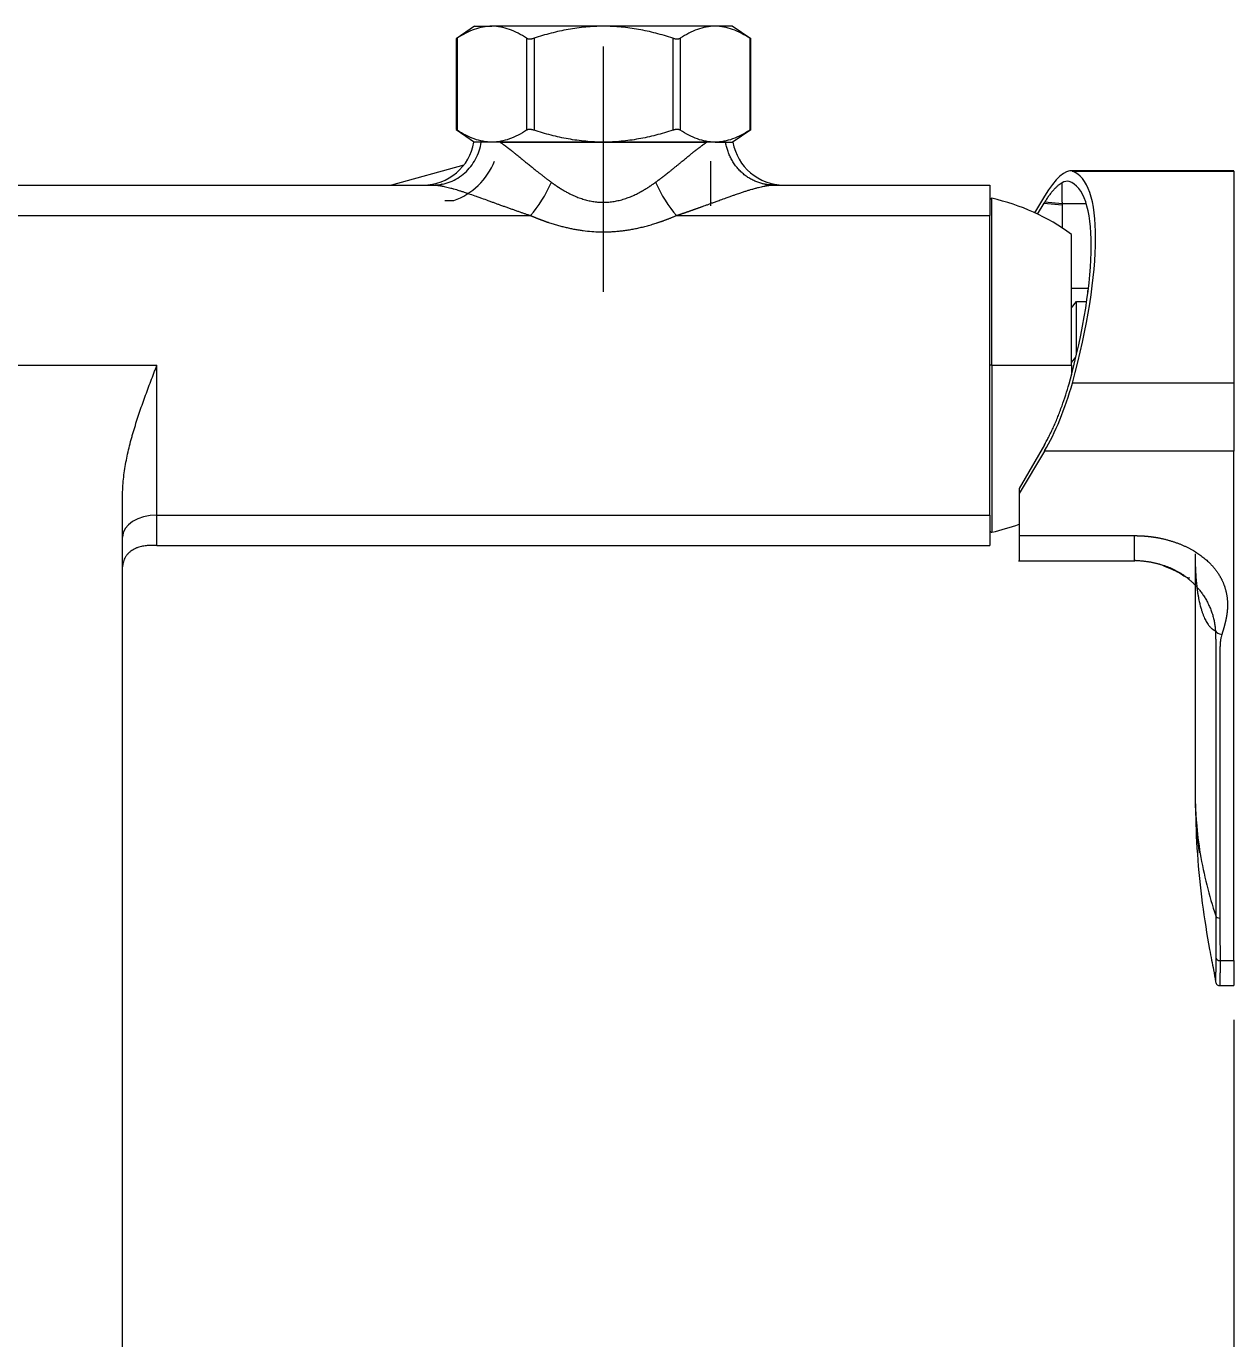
# Model space of a CAD drawing. Extents: x 1155 to 2284, y 0 to 827.
# Drawn here: x 1446.3 to 1586.9, y 563 to 715.9 of the extents above; entities that cross this region are included whole.
import ezdxf

# ---------------------------------------------------------------- set-up
doc = ezdxf.new("R2010")
doc.units = 0
doc.header["$LTSCALE"] = 3
doc.header["$MEASUREMENT"] = 0
doc.header["$PDMODE"] = 3
doc.header["$PDSIZE"] = -10
doc.linetypes.add('CENTER2', pattern=[28.575, 19.05, -3.175, 3.175, -3.175])
doc.layers.get('0').update_dxf_attribs({"linetype": 'CONTINUOUS'})
doc.layers.get('DEFPOINTS').update_dxf_attribs({"linetype": 'CONTINUOUS'})
doc.layers.add('1', color=7, linetype='CONTINUOUS')
doc.layers.add('Cneter', color=1, linetype='CENTER2', lineweight=13)
doc.styles.add('Daelim Dimension', font='NanumGothic.ttf')
doc.dimstyles.new('DEFAULT', dxfattribs={"dimscale": 2, "dimtxt": 2, "dimasz": 2, "dimexe": 0, "dimexo": 2, "dimgap": 1, "dimtad": 1, "dimdec": 1, "dimzin": 9, "dimdsep": 46, "dimtxsty": 'Daelim Dimension', "dimcen": 0.5, "dimclrd": 252, "dimclre": 252, "dimclrt": 3, "dimadec": 1, "dimazin": 0, "dimtfac": 1, "dimtdec": 1, "dimtix": 1, "dimtmove": 0, "dimatfit": 3, "dimfxl": 1, "dimtolj": 1, "dimtzin": 1, "dimlwd": 9, "dimlwe": 9, "dimarcsym": 0})

# ---------------------------------------------------------------- blocks, each defined once
blk = doc.blocks.new('*D7')
at = {"color": 5, "lineweight": 9, "ltscale": 0.5, "transparency": 16777216}
for p, q in [((1299.99, 652.42), (1299.99, 513.38)), ((1586.89, 600.14), (1586.89, 513.38)), ((1303.99, 513.38), (1582.89, 513.38))]:
    blk.add_line(p, q, dxfattribs=at)
at = {"color": 5, "ltscale": 0.5, "transparency": 16777216}
for points in [[(1303.99, 514.04), (1303.99, 512.71), (1299.99, 513.38)], [(1582.89, 514.04), (1582.89, 512.71), (1586.89, 513.38)]]:
    blk.add_solid(points, dxfattribs=at)
at = {"layer": 'DEFPOINTS', "color": 0, "ltscale": 0.5, "transparency": 16777216}
for p in [(1299.99, 656.42), (1586.89, 604.14), (1586.89, 513.38)]:
    blk.add_point(p, dxfattribs=at)
at = {"color": 7, "ltscale": 0.5, "transparency": 16777216, "insert": (1443.44, 520.82), "char_height": 10, "attachment_point": 5, "style": 'Daelim Dimension'}
blk.add_mtext('\\A1;287', dxfattribs=at)

msp = doc.modelspace()

# ---------------------------------------------------------------- linework, layer by layer
at = {"layer": '1', "color": 7, "linetype": 'Continuous', "lineweight": 18}
for p, q in [((1498.49, 715.92), (1496.32, 714.45)), ((1498.49, 715.92), (1500.5, 715.92)), ((1513.49, 715.92), (1500.5, 715.92)), ((1526.48, 715.92), (1513.49, 715.92)), ((1528.49, 715.92), (1526.48, 715.92)), ((1530.65, 714.45), (1528.49, 715.92)), ((1496.32, 714.45), (1496.32, 703.89)), ((1530.65, 703.89), (1530.65, 714.45)), ((1496.32, 703.89), (1498.49, 702.42)), ((1528.49, 702.42), (1530.65, 703.89)), ((1499.26, 702.42), (1498.4, 702.42)), ((1500.5, 702.42), (1499.26, 702.42)), ((1513.49, 702.42), (1500.5, 702.42)), ((1501.46, 702.42), (1525.52, 702.42)), ((1526.48, 702.42), (1513.49, 702.42)), ((1526.48, 702.42), (1527.72, 702.42)), ((1527.72, 702.42), (1528.57, 702.42)), ((1497.21, 699.72), (1488.8, 697.42)), ((1586.89, 699.06), (1567.85, 699.06)), ((1586.89, 699.03), (1586.89, 699.06)), ((1586.89, 699.03), (1586.89, 674.35)), ((1383.3, 697.42), (1493.68, 697.42)), ((1533.3, 697.42), (1558.49, 697.42)), ((1558.49, 697.42), (1558.49, 693.87)), ((1564.85, 696.13), (1563.69, 694.19)), ((1495.02, 695.62), (1496.07, 695.62)), ((1564.79, 695.3), (1564.01, 694.04)), ((1566.89, 695.28), (1566.89, 695.1)), ((1566.89, 695.1), (1566.89, 692.43)), ((1558.49, 658.97), (1558.49, 693.87)), ((1567.99, 676.42), (1567.99, 691.67)), ((1569.89, 684.84), (1569.89, 685.13)), ((1569.94, 685.13), (1569.89, 685.13)), ((1567.99, 683.11), (1568.59, 683.85)), ((1568.59, 683.85), (1569.76, 683.85)), ((1568.59, 677.73), (1568.59, 683.85)), ((1569.89, 684.76), (1569.89, 684.84)), ((1567.99, 676.75), (1568.51, 677.38)), ((1567.99, 676.42), (1567.99, 675.3)), ((1586.89, 674.35), (1586.89, 666.43)), ((1564.85, 667.17), (1561.89, 662.07)), ((1564.85, 666.43), (1561.89, 661.5)), ((1586.89, 607.07), (1586.89, 666.43)), ((1457.49, 554.65), (1457.49, 661.18)), ((1561.89, 662.07), (1561.89, 661.5)), ((1561.89, 661.5), (1561.89, 656.57)), ((1558.49, 658.97), (1558.49, 655.42)), ((1461.49, 655.42), (1558.49, 655.42)), ((1582.39, 654.43), (1582.39, 626.85)), ((1586.89, 607.07), (1586.89, 604.14)), ((1585.25, 604.14), (1586.89, 604.14))]:
    msp.add_line(p, q, dxfattribs=at)
at = {"layer": '1', "color": 7, "linetype": 'Continuous', "lineweight": 13}
for p, q in [((1496.46, 714.53), (1496.46, 703.81)), ((1504.54, 714.53), (1504.54, 703.81)), ((1505.41, 714.53), (1505.41, 703.81)), ((1521.57, 714.53), (1521.57, 703.81)), ((1522.44, 714.53), (1522.44, 703.81)), ((1530.52, 714.53), (1530.52, 703.81)), ((1568.09, 699.03), (1586.89, 699.03)), ((1558.73, 676.42), (1558.73, 695.87)), ((1564.79, 695.3), (1566.89, 695.1)), ((1564.9, 695.47), (1566.89, 695.28)), ((1566.89, 695.28), (1569.7, 695.28)), ((1371.99, 693.87), (1504.99, 693.87)), ((1521.99, 693.87), (1558.49, 693.87)), ((1567.99, 685.42), (1569.97, 685.42)), ((1569.89, 684.84), (1569.9, 684.84)), ((1415.49, 676.42), (1461.49, 676.42)), ((1461.49, 658.97), (1461.49, 676.42)), ((1558.73, 676.42), (1558.49, 676.42)), ((1558.73, 676.42), (1567.99, 676.42)), ((1558.73, 676.42), (1558.73, 656.97)), ((1586.89, 674.35), (1568.09, 674.35)), ((1586.89, 666.43), (1564.85, 666.43)), ((1461.49, 655.42), (1461.49, 658.97)), ((1461.49, 658.97), (1558.49, 658.97)), ((1585.3, 607.07), (1586.89, 607.07))]:
    msp.add_line(p, q, dxfattribs=at)
at = {"layer": '1', "color": 7, "linetype": 'Continuous', "lineweight": 18}
for centre, radius, start, end in [((1492.49, 703.42), 6, 270, 350.4059), ((1534.49, 703.42), 6, 189.5941, 270), ((1558.69, 695.67), 0.2, 77.3394, 180), ((1553.25, 671.48), 25, 53.884, 77.3394), ((1553.25, 681.37), 25, 282.6606, 290.2077), ((1558.69, 657.17), 0.2, 180, 282.6606)]:
    msp.add_arc(centre, radius, start, end, dxfattribs=at)
for centre, major_axis, ratio, start_param, end_param in [((1493.68, 703.42), (0, -8.2), 0.943194, 0.31363, 1.1699), ((1564.85, 689.06), (3.26, 9.96), 0.273325, 0.004969, 0.874531), ((1559.32, 672.07), (8.81, 26.94), 0.273325, 4.885686, 6.288155), ((1564.85, 689.06), (2.87, 8.77), 0.273325, 0.004969, 0.297438), ((1559.32, 672.07), (8.42, 25.75), 0.273325, 4.885686, 6.288155), ((1564.85, 673.51), (3.26, 9.96), 0.273325, 4.016124, 4.885686), ((1564.85, 673.51), (2.87, 8.77), 0.273325, 4.593217, 4.885686), ((1561.89, 663.64), (0, -10), 0.000001, 5.497787, 6.367349), ((1585.46, 645.44), (0.726, -0.177), 0.480967, 3.488154, 4.886992), ((1585.28, 612.36), (0.5, 0), 0.707107, 3.374145, 4.712385), ((1585.3, 607.42), (0.5, 0.005), 0.707088, 3.321775, 4.705073)]:
    msp.add_ellipse(centre, major_axis=major_axis, ratio=ratio, start_param=start_param, end_param=end_param, dxfattribs=at)
at = {"layer": '1', "color": 7, "linetype": 'Continuous', "lineweight": 13}
for centre, major_axis, ratio, start_param, end_param in [((1504.99, 697.74), (2.79, 5.31), 0.365084, 4.104219, 4.901549), ((1521.99, 697.74), (-2.79, 5.31), 0.365084, 1.381636, 2.178966), ((1461.49, 656.39), (-4, 0), 0.645161, 4.712389, 6.283185)]:
    msp.add_ellipse(centre, major_axis=major_axis, ratio=ratio, start_param=start_param, end_param=end_param, dxfattribs=at)
at = {"layer": '1', "color": 7, "linetype": 'Continuous', "lineweight": 18}
for points, knots in [([(1500.5, 715.92), (1500.15, 715.92), (1499.81, 715.89), (1499.12, 715.76), (1498.79, 715.67), (1498.11, 715.43), (1497.78, 715.28), (1497.11, 714.94), (1496.78, 714.75), (1496.46, 714.53)], [0, 0, 0, 0, 0.25, 0.25, 0.5, 0.5, 0.75, 0.75, 1, 1, 1, 1]), ([(1504.54, 714.53), (1504.21, 714.75), (1503.88, 714.94), (1503.22, 715.28), (1502.88, 715.43), (1502.21, 715.67), (1501.87, 715.76), (1501.19, 715.89), (1500.84, 715.92), (1500.5, 715.92)], [0, 0, 0, 0, 0.25, 0.25, 0.5, 0.5, 0.75, 0.75, 1, 1, 1, 1]), ([(1513.49, 715.92), (1512.79, 715.92), (1512.11, 715.89), (1510.74, 715.76), (1510.06, 715.67), (1508.72, 715.43), (1508.05, 715.28), (1506.72, 714.94), (1506.06, 714.75), (1505.41, 714.53)], [0, 0, 0, 0, 0.25, 0.25, 0.5, 0.5, 0.75, 0.75, 1, 1, 1, 1]), ([(1521.57, 714.53), (1520.91, 714.75), (1520.25, 714.94), (1518.93, 715.28), (1518.26, 715.43), (1516.91, 715.67), (1516.23, 715.76), (1514.87, 715.89), (1514.18, 715.92), (1513.49, 715.92)], [0, 0, 0, 0, 0.25, 0.25, 0.5, 0.5, 0.75, 0.75, 1, 1, 1, 1]), ([(1526.48, 715.92), (1526.13, 715.92), (1525.79, 715.89), (1525.11, 715.76), (1524.77, 715.67), (1524.09, 715.43), (1523.76, 715.28), (1523.1, 714.94), (1522.77, 714.75), (1522.44, 714.53)], [0, 0, 0, 0, 0.25, 0.25, 0.5, 0.5, 0.75, 0.75, 1, 1, 1, 1]), ([(1530.52, 714.53), (1530.19, 714.75), (1529.86, 714.94), (1529.2, 715.28), (1528.86, 715.43), (1528.19, 715.67), (1527.85, 715.76), (1527.17, 715.89), (1526.83, 715.92), (1526.48, 715.92)], [0, 0, 0, 0, 0.25, 0.25, 0.5, 0.5, 0.75, 0.75, 1, 1, 1, 1]), ([(1496.46, 714.53), (1496.44, 714.52), (1496.42, 714.51), (1496.38, 714.49), (1496.37, 714.48), (1496.35, 714.47), (1496.35, 714.46), (1496.34, 714.46), (1496.33, 714.46), (1496.33, 714.45), (1496.32, 714.45), (1496.32, 714.45), (1496.32, 714.45), (1496.32, 714.45)], [0, 0, 0, 0, 0.249431, 0.249431, 0.498862, 0.498862, 0.623578, 0.623578, 0.748293, 0.748293, 0.997724, 0.997724, 1, 1, 1, 1]), ([(1504.54, 714.53), (1504.56, 714.52), (1504.58, 714.51), (1504.64, 714.49), (1504.66, 714.48), (1504.71, 714.47), (1504.73, 714.46), (1504.76, 714.46), (1504.78, 714.46), (1504.83, 714.45), (1504.87, 714.45), (1504.92, 714.45), (1504.94, 714.45), (1504.98, 714.45), (1505, 714.45), (1505.06, 714.46), (1505.11, 714.46), (1505.17, 714.47), (1505.19, 714.48), (1505.23, 714.49), (1505.26, 714.49), (1505.32, 714.51), (1505.36, 714.52), (1505.41, 714.53)], [0, 0, 0, 0, 0.125, 0.125, 0.25, 0.25, 0.3125, 0.3125, 0.375, 0.375, 0.5, 0.5, 0.5625, 0.5625, 0.625, 0.625, 0.75, 0.75, 0.8125, 0.8125, 0.875, 0.875, 1, 1, 1, 1]), ([(1521.57, 714.53), (1521.61, 714.52), (1521.66, 714.51), (1521.74, 714.49), (1521.78, 714.48), (1521.85, 714.47), (1521.87, 714.46), (1521.91, 714.46), (1521.93, 714.46), (1521.99, 714.45), (1522.03, 714.45), (1522.09, 714.45), (1522.11, 714.45), (1522.15, 714.45), (1522.16, 714.45), (1522.22, 714.46), (1522.25, 714.46), (1522.3, 714.47), (1522.31, 714.48), (1522.34, 714.49), (1522.35, 714.49), (1522.39, 714.51), (1522.42, 714.52), (1522.44, 714.53)], [0, 0, 0, 0, 0.125, 0.125, 0.25, 0.25, 0.3125, 0.3125, 0.375, 0.375, 0.5, 0.5, 0.5625, 0.5625, 0.625, 0.625, 0.75, 0.75, 0.8125, 0.8125, 0.875, 0.875, 1, 1, 1, 1]), ([(1530.52, 714.53), (1530.54, 714.52), (1530.56, 714.51), (1530.59, 714.49), (1530.61, 714.48), (1530.62, 714.47), (1530.63, 714.46), (1530.64, 714.46), (1530.64, 714.46), (1530.65, 714.45), (1530.65, 714.45), (1530.65, 714.45), (1530.65, 714.45), (1530.65, 714.45)], [0, 0, 0, 0, 0.249431, 0.249431, 0.498862, 0.498862, 0.623578, 0.623578, 0.748293, 0.748293, 0.997724, 0.997724, 1, 1, 1, 1]), ([(1496.32, 703.89), (1496.32, 703.89), (1496.32, 703.89), (1496.33, 703.89), (1496.33, 703.89), (1496.34, 703.88), (1496.35, 703.88), (1496.36, 703.87), (1496.37, 703.86), (1496.38, 703.85), (1496.39, 703.85), (1496.42, 703.83), (1496.44, 703.82), (1496.46, 703.81)], [0, 0, 0, 0, 0.123857, 0.123857, 0.24902, 0.24902, 0.499347, 0.499347, 0.62451, 0.62451, 0.749673, 0.749673, 1, 1, 1, 1]), ([(1500.5, 702.42), (1500.15, 702.42), (1499.81, 702.45), (1499.12, 702.58), (1498.79, 702.67), (1498.11, 702.91), (1497.78, 703.06), (1497.11, 703.4), (1496.78, 703.6), (1496.46, 703.81)], [0, 0, 0, 0, 0.25, 0.25, 0.5, 0.5, 0.75, 0.75, 1, 1, 1, 1]), ([(1504.54, 703.81), (1504.21, 703.6), (1503.88, 703.4), (1503.22, 703.06), (1502.88, 702.91), (1502.21, 702.67), (1501.87, 702.58), (1501.19, 702.45), (1500.84, 702.42), (1500.5, 702.42)], [0, 0, 0, 0, 0.25, 0.25, 0.5, 0.5, 0.75, 0.75, 1, 1, 1, 1]), ([(1505.41, 703.81), (1505.36, 703.82), (1505.32, 703.83), (1505.24, 703.85), (1505.19, 703.86), (1505.13, 703.87), (1505.11, 703.88), (1505.07, 703.88), (1505.05, 703.89), (1504.98, 703.89), (1504.94, 703.89), (1504.89, 703.89), (1504.87, 703.89), (1504.83, 703.89), (1504.81, 703.89), (1504.76, 703.88), (1504.73, 703.88), (1504.68, 703.87), (1504.67, 703.86), (1504.64, 703.85), (1504.62, 703.85), (1504.58, 703.83), (1504.56, 703.82), (1504.54, 703.81)], [0, 0, 0, 0, 0.125, 0.125, 0.25, 0.25, 0.3125, 0.3125, 0.375, 0.375, 0.5, 0.5, 0.5625, 0.5625, 0.625, 0.625, 0.75, 0.75, 0.8125, 0.8125, 0.875, 0.875, 1, 1, 1, 1]), ([(1513.49, 702.42), (1512.79, 702.42), (1512.11, 702.45), (1510.74, 702.58), (1510.06, 702.67), (1508.72, 702.91), (1508.05, 703.06), (1506.72, 703.4), (1506.06, 703.6), (1505.41, 703.81)], [0, 0, 0, 0, 0.25, 0.25, 0.5, 0.5, 0.75, 0.75, 1, 1, 1, 1]), ([(1521.57, 703.81), (1520.91, 703.6), (1520.25, 703.4), (1518.93, 703.06), (1518.26, 702.91), (1516.91, 702.67), (1516.23, 702.58), (1514.87, 702.45), (1514.18, 702.42), (1513.49, 702.42)], [0, 0, 0, 0, 0.25, 0.25, 0.5, 0.5, 0.75, 0.75, 1, 1, 1, 1]), ([(1522.44, 703.81), (1522.42, 703.82), (1522.39, 703.83), (1522.34, 703.85), (1522.31, 703.86), (1522.27, 703.87), (1522.25, 703.88), (1522.22, 703.88), (1522.2, 703.89), (1522.15, 703.89), (1522.11, 703.89), (1522.05, 703.89), (1522.03, 703.89), (1521.99, 703.89), (1521.97, 703.89), (1521.91, 703.88), (1521.87, 703.88), (1521.81, 703.87), (1521.79, 703.86), (1521.74, 703.85), (1521.72, 703.85), (1521.66, 703.83), (1521.61, 703.82), (1521.57, 703.81)], [0, 0, 0, 0, 0.125, 0.125, 0.25, 0.25, 0.3125, 0.3125, 0.375, 0.375, 0.5, 0.5, 0.5625, 0.5625, 0.625, 0.625, 0.75, 0.75, 0.8125, 0.8125, 0.875, 0.875, 1, 1, 1, 1]), ([(1526.48, 702.42), (1526.13, 702.42), (1525.79, 702.45), (1525.11, 702.58), (1524.77, 702.67), (1524.09, 702.91), (1523.76, 703.06), (1523.1, 703.4), (1522.77, 703.6), (1522.44, 703.81)], [0, 0, 0, 0, 0.25, 0.25, 0.5, 0.5, 0.75, 0.75, 1, 1, 1, 1]), ([(1530.52, 703.81), (1530.19, 703.6), (1529.86, 703.4), (1529.2, 703.06), (1528.86, 702.91), (1528.19, 702.67), (1527.85, 702.58), (1527.17, 702.45), (1526.83, 702.42), (1526.48, 702.42)], [0, 0, 0, 0, 0.25, 0.25, 0.5, 0.5, 0.75, 0.75, 1, 1, 1, 1]), ([(1530.65, 703.89), (1530.65, 703.89), (1530.65, 703.89), (1530.65, 703.89), (1530.65, 703.89), (1530.64, 703.88), (1530.63, 703.88), (1530.61, 703.87), (1530.61, 703.86), (1530.59, 703.85), (1530.59, 703.85), (1530.56, 703.83), (1530.54, 703.82), (1530.52, 703.81)], [0, 0, 0, 0, 0.123857, 0.123857, 0.24902, 0.24902, 0.499347, 0.499347, 0.62451, 0.62451, 0.749673, 0.749673, 1, 1, 1, 1]), ([(1501.46, 702.42), (1501.23, 702.42), (1501.01, 702.42), (1500.59, 702.42), (1500.4, 702.42), (1500.02, 702.42), (1499.85, 702.42), (1499.53, 702.42), (1499.39, 702.42), (1499.26, 702.42)], [0, 0, 0, 0, 0.25, 0.25, 0.5, 0.5, 0.75, 0.75, 1, 1, 1, 1]), ([(1527.72, 702.42), (1527.59, 702.42), (1527.44, 702.42), (1527.13, 702.42), (1526.95, 702.42), (1526.58, 702.42), (1526.38, 702.42), (1525.96, 702.42), (1525.74, 702.42), (1525.52, 702.42)], [0, 0, 0, 0, 0.25, 0.25, 0.5, 0.5, 0.75, 0.75, 1, 1, 1, 1]), ([(1525.99, 694.99), (1525.99, 695.41), (1525.99, 695.84), (1525.99, 696.71), (1525.99, 697.16), (1525.99, 698.04), (1525.99, 698.49), (1525.99, 699.14), (1525.99, 699.36), (1525.99, 699.69), (1525.99, 699.79), (1525.99, 700.01), (1525.99, 700.11), (1525.99, 700.22)], [0, 0, 0, 0, 0.25, 0.25, 0.5, 0.5, 0.75, 0.75, 0.875, 0.875, 0.9375, 0.9375, 1, 1, 1, 1]), ([(1493.68, 697.42), (1494.01, 697.42), (1494.34, 697.45), (1494.68, 697.51), (1494.68, 697.52), (1494.69, 697.52)], [0, 0, 0, 0, 0.976681, 0.976681, 1, 1, 1, 1]), ([(1493.68, 697.42), (1493.69, 697.42), (1493.7, 697.42), (1493.73, 697.42), (1493.75, 697.42), (1493.77, 697.42), (1493.8, 697.42), (1493.82, 697.42), (1493.84, 697.42), (1493.87, 697.42), (1493.89, 697.41), (1493.92, 697.41), (1493.94, 697.41), (1493.97, 697.41), (1493.99, 697.41), (1494.02, 697.41), (1494.05, 697.4), (1494.07, 697.4), (1494.1, 697.4), (1494.13, 697.39), (1494.16, 697.39), (1494.18, 697.39), (1494.21, 697.38), (1494.24, 697.38), (1494.26, 697.38), (1494.28, 697.38), (1494.28, 697.38)], [0, 0, 0, 0, 0.040224, 0.080649, 0.121274, 0.1621, 0.203127, 0.244356, 0.285787, 0.327421, 0.369259, 0.4113, 0.453545, 0.495995, 0.53865, 0.581512, 0.624579, 0.667854, 0.711336, 0.755026, 0.798925, 0.843034, 0.887352, 0.931879, 0.976617, 1, 1, 1, 1]), ([(1533.29, 697.42), (1532.96, 697.42), (1532.63, 697.45), (1532.3, 697.51), (1532.29, 697.52), (1532.28, 697.52)], [0, 0, 0, 0, 0.976682, 0.976682, 1, 1, 1, 1]), ([(1533.3, 697.42), (1533.15, 697.42), (1533, 697.43), (1532.69, 697.45), (1532.54, 697.47), (1532.35, 697.5), (1532.32, 697.51), (1532.28, 697.52)], [0, 0, 0, 0, 0.45106, 0.45106, 0.90212, 0.90212, 1, 1, 1, 1]), ([(1532.64, 697.37), (1532.66, 697.37), (1532.69, 697.37), (1532.74, 697.38), (1532.79, 697.39), (1532.85, 697.39), (1532.9, 697.4), (1532.96, 697.41), (1533.01, 697.41), (1533.06, 697.41), (1533.11, 697.42), (1533.16, 697.42), (1533.2, 697.42), (1533.25, 697.42), (1533.28, 697.42), (1533.3, 697.42)], [0, 0, 0, 0, 0.051463, 0.134741, 0.217239, 0.298962, 0.379912, 0.460093, 0.539505, 0.618153, 0.696039, 0.773164, 0.849531, 0.925142, 1, 1, 1, 1]), ([(1566.89, 697.67), (1566.81, 697.63), (1566.74, 697.59), (1566.58, 697.48), (1566.5, 697.42), (1566.38, 697.32), (1566.34, 697.29), (1566.26, 697.21), (1566.22, 697.17), (1566.1, 697.05), (1565.93, 696.88), (1565.76, 696.68), (1565.63, 696.52), (1565.59, 696.47), (1565.51, 696.36), (1565.46, 696.3), (1565.33, 696.13), (1565.16, 695.88), (1564.98, 695.61), (1564.9, 695.47)], [0, 0, 0, 0, 0.125, 0.125, 0.25, 0.25, 0.3125, 0.3125, 0.375, 0.375, 0.5, 0.625, 0.625, 0.6875, 0.6875, 0.75, 0.75, 0.875, 1, 1, 1, 1]), ([(1566.89, 697.67), (1566.89, 697.63), (1566.88, 697.52), (1566.87, 697.39), (1566.86, 697.28), (1566.86, 697.24), (1566.86, 697.16), (1566.86, 697.12), (1566.85, 696.99), (1566.85, 696.9), (1566.85, 696.75), (1566.85, 696.69), (1566.85, 696.61), (1566.85, 696.59), (1566.86, 696.53), (1566.86, 696.5), (1566.86, 696.36), (1566.87, 696.12), (1566.88, 695.85), (1566.88, 695.58), (1566.89, 695.43), (1566.89, 695.28)], [0, 0, 0, 0, 0.125, 0.25, 0.25, 0.3125, 0.3125, 0.375, 0.375, 0.5, 0.5, 0.5625, 0.5625, 0.59375, 0.59375, 0.625, 0.625, 0.75, 0.875, 0.875, 1, 1, 1, 1]), ([(1457.49, 661.18), (1457.49, 661.51), (1457.5, 661.84), (1457.54, 662.5), (1457.56, 662.83), (1457.63, 663.48), (1457.67, 663.81), (1457.77, 664.46), (1457.82, 664.79), (1458, 665.76), (1458.14, 666.4), (1458.38, 667.36), (1458.47, 667.68), (1458.6, 668.16), (1458.64, 668.32), (1458.73, 668.63), (1458.78, 668.79), (1459.02, 669.58), (1459.22, 670.21), (1459.64, 671.47), (1459.86, 672.09), (1460.31, 673.33), (1460.54, 673.95), (1460.9, 674.88), (1461.07, 675.34), (1461.28, 675.88), (1461.38, 676.15), (1461.44, 676.29), (1461.46, 676.34), (1461.47, 676.37), (1461.47, 676.38), (1461.48, 676.4), (1461.48, 676.41), (1461.49, 676.42)], [0, 0, 0, 0, 0.0625, 0.0625, 0.125, 0.125, 0.1875, 0.1875, 0.25, 0.25, 0.375, 0.375, 0.4375, 0.4375, 0.46875, 0.46875, 0.5, 0.5, 0.625, 0.625, 0.75, 0.75, 0.875, 0.875, 0.9375, 0.96875, 0.984375, 0.992187, 0.996094, 0.996094, 0.998047, 0.998047, 1, 1, 1, 1]), ([(1564.85, 667.17), (1564.94, 667.32), (1565.12, 667.64), (1565.3, 667.98), (1565.43, 668.24), (1565.47, 668.33), (1565.56, 668.51), (1565.61, 668.6), (1565.74, 668.87), (1565.91, 669.25), (1566.08, 669.63), (1566.21, 669.93), (1566.25, 670.03), (1566.33, 670.23), (1566.37, 670.33), (1566.5, 670.64), (1566.58, 670.84), (1566.73, 671.26), (1566.81, 671.47), (1566.89, 671.69)], [0, 0, 0, 0, 0.125, 0.25, 0.25, 0.3125, 0.3125, 0.375, 0.375, 0.5, 0.625, 0.625, 0.6875, 0.6875, 0.75, 0.75, 0.875, 0.875, 1, 1, 1, 1]), ([(1460.88, 655.42), (1460.84, 655.42), (1460.79, 655.42), (1460.71, 655.42), (1460.67, 655.41), (1460.54, 655.41), (1460.45, 655.41), (1460.28, 655.4), (1460.19, 655.39), (1460.01, 655.37), (1459.92, 655.35), (1459.73, 655.32), (1459.54, 655.28), (1459.35, 655.23), (1459.21, 655.18), (1459.14, 655.15), (1459.07, 655.12), (1459.03, 655.1), (1459, 655.09), (1458.89, 655.04), (1458.79, 654.99), (1458.62, 654.88), (1458.53, 654.83), (1458.37, 654.7), (1458.29, 654.63), (1458.17, 654.52), (1458.12, 654.47), (1458.07, 654.41), (1458.03, 654.37), (1458.02, 654.35), (1457.93, 654.25), (1457.87, 654.17), (1457.71, 653.91), (1457.63, 653.72), (1457.55, 653.44), (1457.52, 653.34), (1457.51, 653.22), (1457.5, 653.19), (1457.5, 653.14), (1457.49, 653.07), (1457.49, 653), (1457.49, 652.95)], [0, 0, 0, 0, 0.03125, 0.03125, 0.0625, 0.0625, 0.125, 0.125, 0.1875, 0.1875, 0.25, 0.25, 0.3125, 0.375, 0.375, 0.40625, 0.421875, 0.421875, 0.4375, 0.4375, 0.5, 0.5, 0.5625, 0.5625, 0.625, 0.625, 0.65625, 0.671875, 0.671875, 0.6875, 0.6875, 0.75, 0.75, 0.875, 0.875, 0.9375, 0.9375, 0.953125, 0.953125, 0.96875, 1, 1, 1, 1]), ([(1578.16, 653.28), (1579.08, 652.94), (1580.23, 652.46), (1581.16, 651.85), (1581.57, 651.64), (1581.74, 651.66), (1581.79, 651.7)], [0, 0, 0, 0, 0.384197, 0.601897, 0.839302, 1, 1, 1, 1]), ([(1578.2, 653.27), (1578.2, 653.27), (1578.3, 653.24), (1578.51, 653.18), (1578.83, 653.08), (1579.14, 652.97), (1579.44, 652.84), (1579.75, 652.71), (1580.05, 652.56), (1580.35, 652.4), (1580.65, 652.23), (1580.95, 652.04), (1581.24, 651.83), (1581.53, 651.61), (1581.82, 651.36), (1582.11, 651.1), (1582.4, 650.81), (1582.68, 650.5), (1582.96, 650.16), (1583.24, 649.79), (1583.51, 649.38), (1583.77, 648.93), (1584.01, 648.45), (1584.22, 647.95), (1584.4, 647.44), (1584.54, 646.94), (1584.64, 646.44), (1584.71, 645.96), (1584.74, 645.64), (1584.75, 645.49)], [0, 0, 0, 0, 0.000002, 0.033713, 0.067508, 0.10144, 0.135564, 0.169912, 0.204521, 0.239451, 0.274758, 0.310496, 0.346717, 0.383482, 0.420855, 0.458906, 0.497723, 0.537415, 0.578133, 0.620069, 0.663569, 0.708919, 0.754972, 0.799966, 0.843409, 0.885219, 0.925298, 0.963574, 1, 1, 1, 1]), ([(1582.39, 626.85), (1582.39, 624.44), (1582.51, 622.03), (1582.86, 619.65), (1582.86, 619.63)], [0, 0, 0, 0, 0.992105, 1, 1, 1, 1]), ([(1582.43, 625), (1582.45, 623.18), (1582.6, 619.47), (1583.16, 613.82), (1583.89, 609.25), (1584.5, 606.19), (1584.7, 605.03), (1584.77, 604.59)], [0, 0, 0, 0, 0.267264, 0.538784, 0.799554, 0.920543, 1, 1, 1, 1]), ([(1584.81, 607.35), (1584.81, 607.24), (1584.81, 607.02), (1584.81, 606.73), (1584.81, 606.47), (1584.8, 606.23), (1584.79, 606.01), (1584.79, 605.82), (1584.78, 605.65), (1584.77, 605.49), (1584.77, 605.34), (1584.77, 605.21), (1584.76, 605.09), (1584.76, 604.98), (1584.76, 604.88), (1584.76, 604.79), (1584.76, 604.72), (1584.77, 604.66), (1584.77, 604.61), (1584.78, 604.58), (1584.78, 604.57), (1584.78, 604.57)], [0, 0, 0, 0, 0.055414, 0.110827, 0.166241, 0.221654, 0.277068, 0.332481, 0.387895, 0.443309, 0.498722, 0.554136, 0.609549, 0.664963, 0.720376, 0.77579, 0.831204, 0.886617, 0.942031, 0.997444, 1, 1, 1, 1]), ([(1584.78, 604.58), (1584.79, 604.52), (1584.82, 604.4), (1584.95, 604.24), (1585.12, 604.15), (1585.24, 604.13), (1585.3, 604.14)], [0, 0, 0, 0, 0.24296, 0.497767, 0.753712, 1, 1, 1, 1])]:
    msp.add_open_spline(points, degree=3, knots=knots, dxfattribs=at)
at = {"layer": '1', "color": 7, "linetype": 'Continuous', "lineweight": 13}
for points, degree, knots in [([(1494.69, 697.52), (1495.01, 697.58), (1495.32, 697.67), (1495.94, 697.91), (1496.24, 698.06), (1496.81, 698.41), (1497.08, 698.61), (1497.59, 699.06), (1497.82, 699.31), (1498.24, 699.85), (1498.43, 700.14), (1498.76, 700.75), (1498.9, 701.07), (1499.12, 701.73), (1499.21, 702.07), (1499.26, 702.42)], 3, [0, 0, 0, 0, 0.139924, 0.139924, 0.28327, 0.28327, 0.426616, 0.426616, 0.569962, 0.569962, 0.713308, 0.713308, 0.856654, 0.856654, 1, 1, 1, 1]), ([(1501.46, 702.42), (1501.47, 702.41), (1501.49, 702.4), (1501.52, 702.38), (1501.54, 702.36), (1501.57, 702.34), (1501.6, 702.32), (1501.63, 702.3), (1501.66, 702.28), (1501.69, 702.26), (1501.72, 702.23), (1501.75, 702.21), (1501.78, 702.19), (1501.81, 702.17), (1501.84, 702.15), (1501.87, 702.12), (1501.9, 702.1), (1501.94, 702.08), (1501.97, 702.05), (1502, 702.03), (1502.03, 702.01), (1502.06, 701.98), (1502.09, 701.96), (1502.13, 701.93), (1502.16, 701.91), (1502.19, 701.89), (1502.22, 701.86), (1502.26, 701.84), (1502.29, 701.81), (1502.32, 701.78), (1502.36, 701.76), (1502.39, 701.73), (1502.43, 701.71), (1502.46, 701.68), (1502.5, 701.65), (1502.53, 701.63), (1502.56, 701.6), (1502.6, 701.57), (1502.64, 701.54), (1502.67, 701.52), (1502.71, 701.49), (1502.83, 701.39), (1503.06, 701.21), (1503.39, 700.95), (1503.74, 700.66), (1504.09, 700.38), (1504.44, 700.09), (1504.79, 699.8), (1505.19, 699.48), (1505.5, 699.22), (1505.74, 699.03), (1505.92, 698.89), (1506.17, 698.7), (1506.4, 698.51), (1506.6, 698.36), (1506.73, 698.26), (1506.86, 698.16), (1506.98, 698.06), (1507.1, 697.98), (1507.21, 697.89), (1507.31, 697.82), (1507.38, 697.77), (1507.41, 697.74)], 3, [0, 0, 0, 0, 0.005694, 0.011407, 0.01714, 0.022893, 0.028667, 0.03446, 0.040273, 0.046106, 0.05196, 0.057834, 0.063728, 0.069642, 0.075577, 0.081532, 0.087508, 0.093504, 0.099521, 0.105558, 0.111616, 0.117694, 0.123794, 0.129914, 0.136055, 0.142216, 0.148399, 0.154603, 0.160827, 0.167073, 0.173339, 0.179627, 0.185936, 0.192266, 0.198617, 0.20499, 0.211383, 0.217799, 0.224235, 0.230693, 0.237172, 0.243673, 0.299363, 0.357619, 0.418457, 0.481892, 0.535093, 0.593671, 0.65763, 0.726973, 0.743709, 0.771113, 0.809185, 0.857926, 0.879122, 0.899337, 0.91857, 0.93682, 0.954088, 0.970374, 0.985678, 1, 1, 1, 1]), ([(1519.56, 697.74), (1519.58, 697.76), (1519.62, 697.79), (1519.68, 697.83), (1519.74, 697.87), (1519.8, 697.92), (1519.86, 697.97), (1519.93, 698.02), (1520, 698.07), (1520.06, 698.12), (1520.13, 698.17), (1520.21, 698.23), (1520.28, 698.28), (1520.4, 698.37), (1520.55, 698.49), (1520.74, 698.64), (1520.94, 698.8), (1521.11, 698.94), (1521.28, 699.07), (1521.43, 699.19), (1521.57, 699.3), (1521.71, 699.42), (1521.85, 699.53), (1521.98, 699.63), (1522.11, 699.74), (1522.23, 699.84), (1522.35, 699.94), (1522.46, 700.03), (1522.67, 700.2), (1522.96, 700.44), (1523.33, 700.73), (1523.67, 701.01), (1523.91, 701.21), (1524.07, 701.33), (1524.15, 701.39), (1524.22, 701.45), (1524.3, 701.51), (1524.38, 701.57), (1524.45, 701.63), (1524.52, 701.68), (1524.6, 701.74), (1524.67, 701.8), (1524.74, 701.85), (1524.81, 701.9), (1524.88, 701.95), (1524.94, 702.01), (1525.01, 702.06), (1525.08, 702.1), (1525.14, 702.15), (1525.21, 702.2), (1525.27, 702.25), (1525.33, 702.29), (1525.4, 702.33), (1525.46, 702.38), (1525.5, 702.41), (1525.52, 702.42)], 3, [0, 0, 0, 0, 0.008252, 0.016792, 0.02562, 0.034736, 0.04414, 0.053832, 0.063811, 0.074079, 0.084634, 0.095478, 0.106609, 0.118028, 0.147531, 0.177042, 0.206562, 0.236089, 0.26006, 0.283482, 0.306353, 0.328675, 0.350448, 0.37167, 0.392344, 0.412468, 0.432043, 0.451069, 0.469546, 0.534719, 0.59695, 0.656254, 0.712644, 0.72671, 0.740677, 0.754547, 0.76832, 0.781995, 0.795574, 0.809057, 0.822443, 0.835734, 0.84893, 0.862031, 0.875038, 0.88795, 0.900769, 0.913495, 0.926127, 0.938668, 0.951116, 0.963473, 0.975739, 0.987915, 1, 1, 1, 1]), ([(1532.28, 697.52), (1532.16, 697.54), (1532.04, 697.57), (1531.76, 697.64), (1531.61, 697.69), (1531.3, 697.8), (1531.14, 697.87), (1530.84, 698.01), (1530.69, 698.09), (1530.39, 698.27), (1530.24, 698.36), (1529.96, 698.57), (1529.82, 698.68), (1529.56, 698.91), (1529.43, 699.03), (1529.18, 699.29), (1529.07, 699.43), (1528.85, 699.71), (1528.74, 699.85), (1528.55, 700.15), (1528.45, 700.31), (1528.29, 700.62), (1528.21, 700.78), (1528.07, 701.1), (1528.01, 701.27), (1527.9, 701.6), (1527.85, 701.76), (1527.77, 702.09), (1527.74, 702.26), (1527.72, 702.42)], 3, [0, 0, 0, 0, 0.056809, 0.056809, 0.129362, 0.129362, 0.201915, 0.201915, 0.274469, 0.274469, 0.347022, 0.347022, 0.419575, 0.419575, 0.492128, 0.492128, 0.564681, 0.564681, 0.637234, 0.637234, 0.709787, 0.709787, 0.782341, 0.782341, 0.854894, 0.854894, 0.927447, 0.927447, 1, 1, 1, 1]), ([(1494.28, 697.38), (1494.29, 697.37), (1494.3, 697.37), (1494.33, 697.37), (1494.36, 697.37), (1494.39, 697.36), (1494.42, 697.36), (1494.45, 697.35), (1494.48, 697.35), (1494.51, 697.34), (1494.54, 697.34), (1494.57, 697.33), (1494.61, 697.32), (1494.64, 697.32), (1494.67, 697.31), (1494.7, 697.31), (1494.74, 697.3), (1494.77, 697.29), (1494.89, 697.27), (1495.09, 697.23), (1495.39, 697.15), (1495.72, 697.07), (1496.05, 696.98), (1496.37, 696.88), (1496.67, 696.79), (1497.01, 696.68), (1497.44, 696.54), (1497.99, 696.35), (1498.49, 696.18), (1498.94, 696.02), (1499.39, 695.86), (1499.92, 695.67), (1500.43, 695.48), (1500.81, 695.34), (1501.17, 695.21), (1501.47, 695.1), (1501.72, 695.01), (1501.92, 694.94), (1502.12, 694.87), (1502.32, 694.8), (1502.51, 694.73), (1502.71, 694.66), (1502.9, 694.59), (1503.09, 694.52), (1503.27, 694.46), (1503.46, 694.39), (1503.64, 694.33), (1503.82, 694.27), (1503.99, 694.21), (1504.16, 694.15), (1504.33, 694.09), (1504.5, 694.03), (1504.66, 693.98), (1504.83, 693.92), (1504.93, 693.89), (1504.99, 693.87)], 3, [0, 0, 0, 0, 0.001816, 0.005619, 0.00944, 0.013278, 0.017135, 0.021009, 0.024901, 0.028811, 0.032739, 0.036684, 0.040648, 0.04463, 0.04863, 0.052648, 0.056684, 0.060739, 0.064811, 0.097242, 0.13155, 0.167762, 0.205906, 0.234812, 0.265925, 0.299274, 0.334885, 0.390562, 0.457378, 0.473964, 0.515182, 0.581414, 0.616513, 0.649625, 0.680723, 0.709785, 0.727349, 0.744667, 0.761735, 0.778554, 0.795121, 0.811437, 0.827499, 0.843307, 0.858858, 0.874152, 0.889187, 0.903962, 0.918475, 0.932727, 0.946715, 0.960437, 0.973893, 0.987081, 1, 1, 1, 1]), ([(1507.41, 697.74), (1507.43, 697.73), (1507.46, 697.71), (1507.51, 697.67), (1507.56, 697.63), (1507.61, 697.6), (1507.66, 697.56), (1507.71, 697.53), (1507.76, 697.49), (1507.81, 697.46), (1507.86, 697.43), (1507.91, 697.39), (1507.96, 697.36), (1508.01, 697.33), (1508.06, 697.29), (1508.1, 697.26), (1508.15, 697.23), (1508.2, 697.2), (1508.25, 697.17), (1508.3, 697.14), (1508.35, 697.1), (1508.39, 697.07), (1508.44, 697.04), (1508.49, 697.01), (1508.54, 696.98), (1508.59, 696.95), (1508.63, 696.93), (1508.68, 696.9), (1508.73, 696.87), (1508.78, 696.84), (1508.82, 696.81), (1508.87, 696.79), (1509.02, 696.7), (1509.28, 696.55), (1509.65, 696.37), (1510.01, 696.2), (1510.44, 696.01), (1510.95, 695.83), (1511.52, 695.66), (1512.09, 695.53), (1512.66, 695.45), (1513.23, 695.41), (1513.82, 695.41), (1514.43, 695.46), (1515.03, 695.56), (1515.64, 695.71), (1516.13, 695.87), (1516.51, 696.01), (1516.78, 696.12), (1517.06, 696.24), (1517.33, 696.37), (1517.6, 696.51), (1517.82, 696.62), (1517.97, 696.71), (1518.06, 696.76), (1518.15, 696.81), (1518.24, 696.87), (1518.33, 696.92), (1518.43, 696.98), (1518.52, 697.03), (1518.61, 697.09), (1518.7, 697.15), (1518.8, 697.21), (1518.89, 697.28), (1518.99, 697.34), (1519.08, 697.4), (1519.18, 697.47), (1519.27, 697.54), (1519.37, 697.6), (1519.47, 697.67), (1519.53, 697.72), (1519.56, 697.74)], 3, [0, 0, 0, 0, 0.004836, 0.009649, 0.014438, 0.019204, 0.023947, 0.028667, 0.033363, 0.038036, 0.042685, 0.047312, 0.051915, 0.056496, 0.061053, 0.065587, 0.070099, 0.074587, 0.079052, 0.083495, 0.087915, 0.092312, 0.096686, 0.101038, 0.105367, 0.109673, 0.113957, 0.118218, 0.122456, 0.126673, 0.130866, 0.135038, 0.139187, 0.171584, 0.202958, 0.233338, 0.262757, 0.308798, 0.353393, 0.396726, 0.438999, 0.48043, 0.524451, 0.569033, 0.614451, 0.660963, 0.708811, 0.730294, 0.752239, 0.774662, 0.797577, 0.820996, 0.844933, 0.852816, 0.860784, 0.868837, 0.876975, 0.885198, 0.893507, 0.901901, 0.910382, 0.91895, 0.927604, 0.936346, 0.945175, 0.954092, 0.963096, 0.972189, 0.981371, 0.990641, 1, 1, 1, 1]), ([(1521.99, 693.87), (1522.02, 693.88), (1522.07, 693.9), (1522.14, 693.92), (1522.22, 693.95), (1522.3, 693.97), (1522.38, 694), (1522.46, 694.03), (1522.54, 694.05), (1522.62, 694.08), (1522.7, 694.11), (1522.78, 694.14), (1522.86, 694.16), (1522.95, 694.19), (1523.03, 694.22), (1523.11, 694.25), (1523.2, 694.28), (1523.28, 694.31), (1523.37, 694.34), (1523.46, 694.37), (1523.54, 694.4), (1523.63, 694.43), (1523.72, 694.46), (1523.81, 694.49), (1523.9, 694.52), (1523.99, 694.56), (1524.08, 694.59), (1524.17, 694.62), (1524.26, 694.65), (1524.35, 694.69), (1524.45, 694.72), (1524.54, 694.75), (1524.63, 694.79), (1524.73, 694.82), (1524.82, 694.85), (1524.92, 694.89), (1525.09, 694.95), (1525.34, 695.04), (1525.68, 695.16), (1526.04, 695.3), (1526.36, 695.41), (1526.71, 695.54), (1527.18, 695.71), (1527.71, 695.9), (1528.22, 696.09), (1528.61, 696.22), (1528.95, 696.34), (1529.3, 696.46), (1529.68, 696.59), (1530.08, 696.72), (1530.43, 696.83), (1530.8, 696.94), (1531.17, 697.04), (1531.54, 697.14), (1531.87, 697.22), (1532.1, 697.27), (1532.24, 697.3), (1532.31, 697.31), (1532.37, 697.33), (1532.44, 697.34), (1532.5, 697.35), (1532.56, 697.36), (1532.61, 697.36), (1532.64, 697.37), (1532.64, 697.37)], 3, [0, 0, 0, 0, 0.00624, 0.01254, 0.018901, 0.025322, 0.031802, 0.038343, 0.044943, 0.051602, 0.058321, 0.065099, 0.071936, 0.078832, 0.085786, 0.0928, 0.099871, 0.107002, 0.11419, 0.121437, 0.128742, 0.136105, 0.143525, 0.151003, 0.158538, 0.166131, 0.173781, 0.181487, 0.189251, 0.197071, 0.204948, 0.212882, 0.220871, 0.228918, 0.23702, 0.245179, 0.253393, 0.280626, 0.309965, 0.341388, 0.374872, 0.39413, 0.435494, 0.498626, 0.539635, 0.575929, 0.607569, 0.634608, 0.677047, 0.716322, 0.752478, 0.785556, 0.828496, 0.868754, 0.906378, 0.941408, 0.949574, 0.957666, 0.965684, 0.973629, 0.981502, 0.989302, 0.997031, 1, 1, 1, 1]), ([(1504.99, 693.87), (1505.01, 693.86), (1505.05, 693.85), (1505.11, 693.82), (1505.18, 693.79), (1505.24, 693.76), (1505.3, 693.74), (1505.36, 693.71), (1505.43, 693.69), (1505.49, 693.66), (1505.55, 693.64), (1505.61, 693.61), (1505.67, 693.59), (1505.74, 693.56), (1505.8, 693.54), (1505.86, 693.51), (1505.92, 693.49), (1505.98, 693.47), (1506.04, 693.44), (1506.1, 693.42), (1506.16, 693.4), (1506.22, 693.37), (1506.28, 693.35), (1506.34, 693.33), (1506.4, 693.31), (1506.46, 693.29), (1506.52, 693.27), (1506.57, 693.25), (1506.63, 693.22), (1506.69, 693.2), (1506.75, 693.18), (1506.81, 693.16), (1506.86, 693.14), (1506.92, 693.12), (1506.98, 693.1), (1507.03, 693.09), (1507.25, 693.01), (1507.61, 692.9), (1508.13, 692.74), (1508.64, 692.6), (1509.14, 692.48), (1509.64, 692.37), (1510.14, 692.27), (1510.64, 692.19), (1511.29, 692.09), (1512.12, 692.01), (1512.9, 691.97), (1513.46, 691.96), (1513.8, 691.96), (1514.19, 691.97), (1514.65, 692), (1515.17, 692.04), (1515.71, 692.1), (1516.25, 692.17), (1516.8, 692.26), (1517.35, 692.37), (1517.9, 692.49), (1518.46, 692.64), (1519.05, 692.8), (1519.48, 692.93), (1519.75, 693.02), (1519.87, 693.06), (1519.99, 693.1), (1520.11, 693.14), (1520.23, 693.18), (1520.35, 693.22), (1520.47, 693.27), (1520.59, 693.31), (1520.71, 693.36), (1520.84, 693.41), (1520.96, 693.45), (1521.09, 693.5), (1521.22, 693.55), (1521.34, 693.6), (1521.47, 693.65), (1521.6, 693.71), (1521.73, 693.76), (1521.86, 693.82), (1521.95, 693.85), (1521.99, 693.87)], 3, [0, 0, 0, 0, 0.004079, 0.00814, 0.012182, 0.016205, 0.020208, 0.024193, 0.028159, 0.032105, 0.036033, 0.039941, 0.04383, 0.047699, 0.05155, 0.05538, 0.059192, 0.062983, 0.066756, 0.070509, 0.074242, 0.077955, 0.081649, 0.085324, 0.088978, 0.092613, 0.096228, 0.099824, 0.103399, 0.106955, 0.110491, 0.114007, 0.117504, 0.12098, 0.124436, 0.127873, 0.13129, 0.163285, 0.194249, 0.224149, 0.252969, 0.282291, 0.311181, 0.339612, 0.367556, 0.423388, 0.479221, 0.49837, 0.517254, 0.535866, 0.564658, 0.594259, 0.624633, 0.655453, 0.686678, 0.718274, 0.749922, 0.783007, 0.817502, 0.853357, 0.860386, 0.867494, 0.874678, 0.88194, 0.889279, 0.896695, 0.904188, 0.911757, 0.919403, 0.927125, 0.934923, 0.942796, 0.950745, 0.958769, 0.966868, 0.975041, 0.983287, 0.991607, 1, 1, 1, 1]), ([(1575.3, 656.57), (1575.65, 656.57), (1575.98, 656.56), (1576.3, 656.54), (1576.62, 656.52), (1577.28, 656.46), (1577.92, 656.35), (1579.23, 656.12), (1580.42, 655.67), (1581.61, 655.22), (1583.59, 653.92), (1584.33, 653.12), (1585.08, 652.3), (1585.53, 651.36), (1585.99, 650.39), (1586.12, 649.32), (1586.18, 648.76), (1586.16, 648.17), (1586.13, 647.62), (1586.02, 647.03), (1585.93, 646.55), (1585.78, 645.99), (1585.68, 645.64), (1585.5, 645.06)], 2, [0, 0, 0, 0.03125, 0.03125, 0.0625, 0.0625, 0.125, 0.125, 0.25, 0.25, 0.375, 0.5, 0.5, 0.625, 0.625, 0.75, 0.75, 0.8125, 0.8125, 0.875, 0.875, 0.9375, 0.9375, 1, 1, 1]), ([(1582.39, 654.44), (1582.39, 654.42), (1582.39, 654.38), (1582.39, 654.33), (1582.39, 654.27), (1582.39, 654.22), (1582.39, 654.16), (1582.39, 654.1), (1582.39, 654.05), (1582.39, 653.99), (1582.39, 653.94), (1582.39, 653.89), (1582.39, 653.83), (1582.39, 653.78), (1582.39, 653.72), (1582.39, 653.67), (1582.4, 653.61), (1582.4, 653.56), (1582.4, 653.51), (1582.4, 653.45), (1582.4, 653.4), (1582.4, 653.35), (1582.4, 653.29), (1582.4, 653.24), (1582.41, 653.19), (1582.41, 653.14), (1582.41, 653.08), (1582.41, 653.03), (1582.41, 652.98), (1582.42, 652.93), (1582.42, 652.88), (1582.42, 652.82), (1582.42, 652.77), (1582.42, 652.72), (1582.43, 652.67), (1582.43, 652.62), (1582.43, 652.57), (1582.43, 652.52), (1582.44, 652.47), (1582.44, 652.42), (1582.44, 652.37), (1582.44, 652.32), (1582.45, 652.27), (1582.45, 652.22), (1582.45, 652.17), (1582.46, 652.12), (1582.46, 652.07), (1582.47, 651.91), (1582.49, 651.64), (1582.52, 651.28), (1582.55, 650.92), (1582.6, 650.56), (1582.64, 650.18), (1582.7, 649.79), (1582.77, 649.4), (1582.83, 649.07), (1582.9, 648.78), (1582.96, 648.53), (1583.02, 648.28), (1583.1, 648), (1583.2, 647.69), (1583.31, 647.37), (1583.44, 647.07), (1583.56, 646.8), (1583.7, 646.55), (1583.83, 646.33), (1583.96, 646.15), (1584.08, 646), (1584.21, 645.86), (1584.31, 645.77), (1584.37, 645.72), (1584.4, 645.69), (1584.43, 645.67), (1584.46, 645.64), (1584.5, 645.62), (1584.53, 645.6), (1584.56, 645.58), (1584.59, 645.56), (1584.62, 645.55), (1584.65, 645.53), (1584.68, 645.51), (1584.71, 645.5), (1584.74, 645.49), (1584.75, 645.49)], 3, [0, 0, 0, 0, 0.003538, 0.007076, 0.010613, 0.014149, 0.017686, 0.021222, 0.024757, 0.028292, 0.031826, 0.03536, 0.038894, 0.042427, 0.04596, 0.049492, 0.053024, 0.056556, 0.060087, 0.063618, 0.067148, 0.070678, 0.074207, 0.077736, 0.081265, 0.084793, 0.088321, 0.091849, 0.095376, 0.098902, 0.102429, 0.105955, 0.10948, 0.113005, 0.11653, 0.120055, 0.123579, 0.127102, 0.130626, 0.134149, 0.137671, 0.141193, 0.144715, 0.148237, 0.151758, 0.155279, 0.158799, 0.162319, 0.189987, 0.217605, 0.245174, 0.272696, 0.305174, 0.338658, 0.373152, 0.40866, 0.433306, 0.458632, 0.484639, 0.511328, 0.551551, 0.592515, 0.634226, 0.672742, 0.713683, 0.75706, 0.79051, 0.824549, 0.85918, 0.894406, 0.90271, 0.910984, 0.919228, 0.927442, 0.935626, 0.943779, 0.951901, 0.959994, 0.968056, 0.976087, 0.984089, 0.99206, 1, 1, 1, 1]), ([(1582.43, 625), (1582.45, 624.4), (1582.56, 622.56), (1582.94, 619.51), (1583.7, 615.87), (1584.4, 613.47), (1584.8, 612.28)], 3, [0, 0, 0, 0, 0.142229, 0.428153, 0.714076, 1, 1, 1, 1]), ([(1584.8, 612.28), (1584.8, 612.14), (1584.8, 611.86), (1584.8, 611.46), (1584.8, 611.06), (1584.8, 610.68), (1584.8, 610.3), (1584.8, 609.93), (1584.8, 609.58), (1584.8, 609.23), (1584.8, 608.89), (1584.8, 608.57), (1584.81, 608.25), (1584.81, 607.94), (1584.81, 607.64), (1584.81, 607.45), (1584.81, 607.35)], 3, [0, 0, 0, 0, 0.084099, 0.166249, 0.24645, 0.324702, 0.401004, 0.475357, 0.54776, 0.618214, 0.686719, 0.753273, 0.817879, 0.880535, 0.941242, 1, 1, 1, 1]), ([(1585.3, 607.07), (1585.3, 607.05), (1585.3, 607.03), (1585.3, 607), (1585.3, 606.96), (1585.3, 606.93), (1585.3, 606.89), (1585.3, 606.86), (1585.3, 606.82), (1585.3, 606.79), (1585.3, 606.75), (1585.3, 606.71), (1585.3, 606.68), (1585.3, 606.64), (1585.3, 606.61), (1585.3, 606.57), (1585.3, 606.53), (1585.3, 606.5), (1585.3, 606.46), (1585.3, 606.43), (1585.3, 606.39), (1585.3, 606.35), (1585.3, 606.32), (1585.3, 606.28), (1585.3, 606.24), (1585.3, 606.21), (1585.3, 606.17), (1585.3, 606.1), (1585.3, 605.99), (1585.29, 605.83), (1585.29, 605.64), (1585.28, 605.44), (1585.28, 605.24), (1585.27, 605.07), (1585.26, 604.9), (1585.26, 604.73), (1585.26, 604.56), (1585.26, 604.42), (1585.26, 604.3), (1585.26, 604.2), (1585.27, 604.16), (1585.27, 604.14), (1585.28, 604.14), (1585.28, 604.14), (1585.28, 604.14), (1585.28, 604.14)], 3, [0, 0, 0, 0, 0.005921, 0.011901, 0.01794, 0.024039, 0.030197, 0.036414, 0.04269, 0.049026, 0.055421, 0.061876, 0.06839, 0.074963, 0.081595, 0.088287, 0.095038, 0.101848, 0.108717, 0.115646, 0.122635, 0.129682, 0.136789, 0.143956, 0.151181, 0.158466, 0.165811, 0.173214, 0.200509, 0.234944, 0.27652, 0.325235, 0.379955, 0.426167, 0.463872, 0.532769, 0.598418, 0.660391, 0.729046, 0.804381, 0.886398, 0.924439, 0.958016, 0.98713, 1, 1, 1, 1])]:
    msp.add_open_spline(points, degree=degree, knots=knots, dxfattribs=at)
at = {"layer": '1', "color": 7, "linetype": 'Continuous', "lineweight": 18}
for points, degree in [([(1494.71, 697.53), (1494.39, 697.39)], 1), ([(1532.61, 697.37), (1532.27, 697.53)], 1), ([(1564.9, 695.47), (1564.88, 695.44), (1564.84, 695.38), (1564.8, 695.32), (1564.79, 695.3)], 3), ([(1461.49, 655.42), (1461.29, 655.42), (1461.08, 655.42), (1460.88, 655.42)], 3), ([(1561.81, 653.65), (1575.39, 653.65)], 1), ([(1575.3, 653.7), (1576.89, 653.64), (1578.26, 653.25)], 2), ([(1582.39, 626.85), (1582.39, 626.24), (1582.4, 625.62), (1582.43, 625)], 3)]:
    msp.add_open_spline(points, degree=degree, dxfattribs=at)
at = {"layer": '1', "color": 7, "linetype": 'Continuous', "lineweight": 13}
for points in [[(1561.89, 656.57), (1562.61, 656.57), (1564.02, 656.57), (1565.99, 656.57), (1567.83, 656.57), (1569.54, 656.57), (1571.14, 656.57), (1572.64, 656.57), (1574.03, 656.57), (1574.89, 656.57), (1575.3, 656.57)], [(1584.75, 645.49), (1584.75, 645.36), (1584.77, 645.11), (1584.78, 644.69), (1584.79, 644.23), (1584.8, 643.73), (1584.8, 643.2), (1584.8, 642.61), (1584.8, 641.99), (1584.8, 641.31), (1584.8, 640.58), (1584.8, 639.79), (1584.8, 638.95), (1584.8, 638.04), (1584.8, 637.06), (1584.8, 636.01), (1584.8, 634.88), (1584.8, 633.66), (1584.8, 632.35), (1584.8, 630.94), (1584.8, 629.42), (1584.8, 627.79), (1584.8, 626.03), (1584.8, 624.14), (1584.8, 622.11), (1584.8, 619.92), (1584.8, 617.57), (1584.8, 615.04), (1584.8, 613.22), (1584.8, 612.28)], [(1585.5, 645.06), (1585.47, 644.96), (1585.41, 644.75), (1585.34, 644.38), (1585.3, 643.95), (1585.28, 643.46), (1585.28, 642.92), (1585.28, 642.34), (1585.28, 641.71), (1585.28, 641.04), (1585.28, 640.31), (1585.28, 639.52), (1585.28, 638.68), (1585.28, 637.77), (1585.28, 636.79), (1585.28, 635.74), (1585.28, 634.6), (1585.28, 633.39), (1585.28, 632.08), (1585.28, 630.67), (1585.28, 629.15), (1585.28, 627.52), (1585.28, 625.76), (1585.28, 623.87), (1585.28, 621.84), (1585.28, 619.65), (1585.28, 617.3), (1585.28, 614.76), (1585.28, 612.94), (1585.28, 612)], [(1585.28, 612), (1585.28, 611.42), (1585.28, 610.27), (1585.29, 608.62), (1585.3, 607.58), (1585.3, 607.07)]]:
    msp.add_open_spline(points, degree=3, dxfattribs=at)
msp.add_rational_spline([(1575.3, 656.57), (1575.3, 654.93), (1575.3, 653.95), (1575.3, 653.7)], [1.00727028075, 0.987768369359, 1.00750062522, 1.06646704834], degree=3, dxfattribs=at)
at = {"layer": '1', "color": 7, "linetype": 'Continuous', "lineweight": 18}
msp.add_rational_spline([(1575.3, 653.7), (1575.3, 653.64), (1575.3, 653.62), (1575.3, 653.65)], [1.06646703443, 1.08223292106, 1.10080354221, 1.12217889787], degree=3, dxfattribs=at)
at = {"layer": 'Cneter', "lineweight": 5, "ltscale": 0.5}
msp.add_line((1513.49, 684.97), (1513.49, 723.63), dxfattribs=at)

# ---------------------------------------------------------------- dimensions: what is measured, and where the dimension line sits
at = {"color": 5, "ltscale": 0.5}
dim = msp.add_linear_dim(base=(1586.89, 513.38), p1=(1299.99, 656.42), p2=(1586.89, 604.14), dimstyle='DEFAULT', override={"dimtxt": 5, "dimdec": 0, "dimclrd": 5, "dimclre": 5, "dimclrt": 7}, dxfattribs=at)
dim.commit()
dim.dimension.update_dxf_attribs({"geometry": '*D7', "text_midpoint": (1443.44, 520.82)})

doc.saveas('drawing.dxf')
